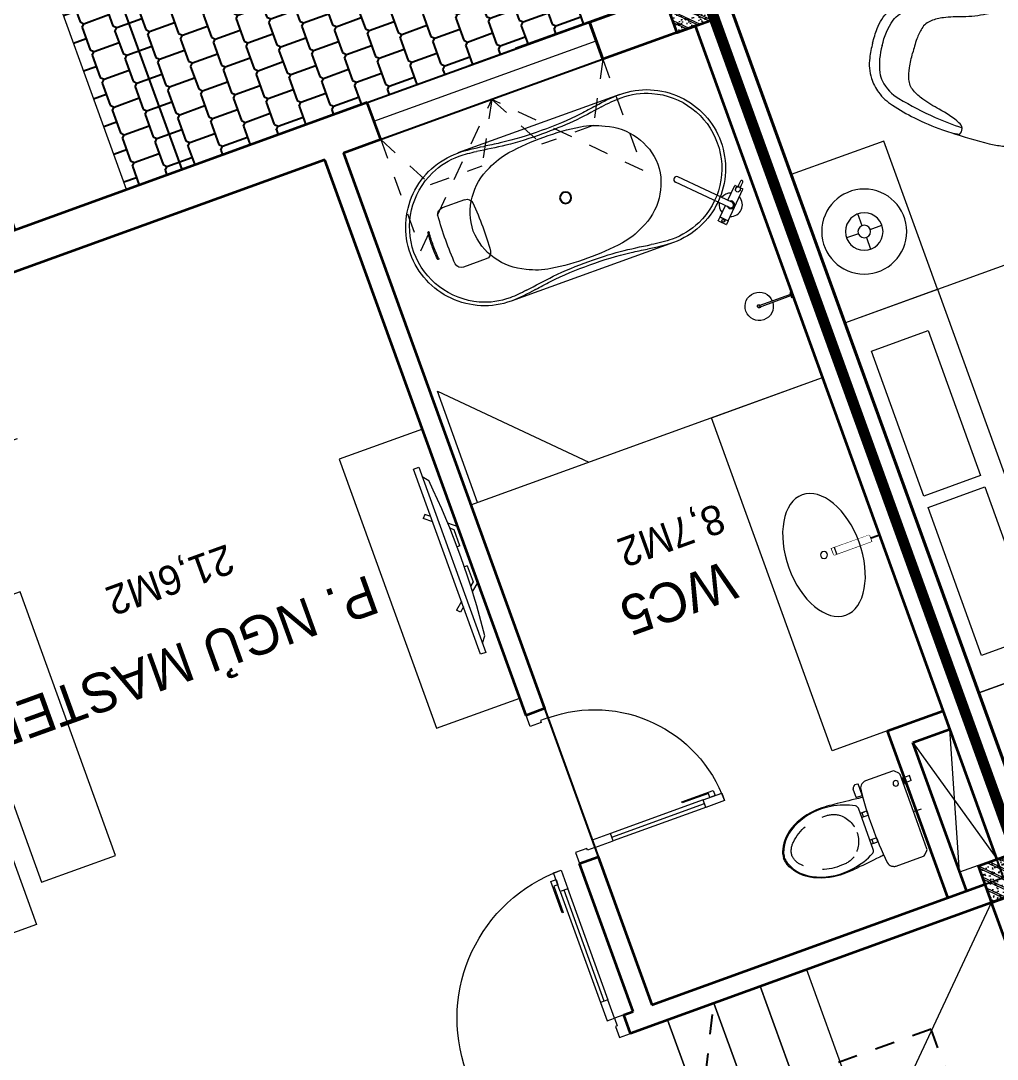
# Model space of a CAD drawing. Header units: metres. Extents: x 568332 to 569219, y 2065964 to 2066430.
# Drawn here: x 568610.81 to 568615.77, y 2066322.87 to 2066328.14 of the extents above; entities that cross this region are included whole.
import ezdxf

# ---------------------------------------------------------------- set-up
doc = ezdxf.new("R2010")
doc.units = ezdxf.units.M
for name, pattern in [('$AUDIT_BAD_LTYPE2', [0]), ('DASHDOT2', [0.5, 0.25, -0.125, 0, -0.125]), ('HIDDEN', [0.375, 0.25, -0.125]), ('HIDDEN2', [0.1875, 0.125, -0.0625]), ('xref-thap C (mb tang 32-2)$0$HIDDEN', [0.375, 0.25, -0.125])]:
    doc.linetypes.add(name, pattern=pattern)
doc.layers.get('0').update_dxf_attribs({"linetype": 'CONTINUOUS'})
doc.layers.get('DEFPOINTS').update_dxf_attribs({"linetype": 'CONTINUOUS'})
for name, color, linetype, lineweight in [('-DIM', 9, 'CONTINUOUS', 13), ('-DOOR', 137, 'CONTINUOUS', 9), ('-FURNITURE', 46, 'CONTINUOUS', 9), ('-HATCH', 8, 'CONTINUOUS', 5), ('-HIDE', 3, 'HIDDEN', 13), ('-LINE1', 7, 'CONTINUOUS', 18), ('-LINE2', 252, 'CONTINUOUS', 9), ('-STEEL1', 1, 'CONTINUOUS', 35), ('-TEXT', 7, 'CONTINUOUS', 15), ('-WALL', 4, 'CONTINUOUS', 35), ('TEXT25', 2, 'CONTINUOUS', 13)]:
    doc.layers.add(name, color=color, linetype=linetype, lineweight=lineweight)
for name, color, linetype in [('1-NETMANH', 8, 'CONTINUOUS'), ('13. NET HATCH', 252, 'CONTINUOUS'), ('LoLK', 6, 'CONTINUOUS'), ('TIMDUONG', 1, 'CONTINUOUS')]:
    doc.layers.add(name, color=color, linetype=linetype)
doc.styles.add('SVN_AVO_thuong', font='')
doc.styles.add('T1', font='', dxfattribs={"height": 200})
doc.styles.add('vnavanth', font='', dxfattribs={"width": 0.8})
doc.styles.get('SVN_AVO_thuong').set_extended_font_data('SVN-Avo')
doc.styles.get('T1').set_extended_font_data('VNgeometric Light')
doc.styles.get('vnavanth').set_extended_font_data('.VnAvantH')

# ---------------------------------------------------------------- blocks, each defined once
blk = doc.blocks.new('A$Ca4813e04')
at = {"layer": '-FURNITURE'}
blk.add_line((499.9998380669276, 800.000044790082), (499.99983775086, 2800.000045057328), dxfattribs=at)
for points in [[(-0.0001582506229169667, 3600.000101939047), (-0.0001585004501976073, 2800.000102246064), (499.9998414995498, 2800.000102158345), (499.9998417493771, 3600.000101851329)], [(2000.000557642023, 2800.000045057328), (-0.0001620418042875826, 2800.000045057328), (-0.0001620418042875826, 800.0000447058119), (2000.000557642023, 800.0000447058119)], [(384.3573303839075, 2625.499924773248), (78.29983779555187, 2625.499924773248), (78.29983779555187, 1825.999924719566), (384.3573303839075, 1825.999924719566)], [(384.3573305174359, 1764.49992477319), (78.29983792616986, 1764.49992477319), (78.29983792616986, 981.4999247195665), (384.3573305174359, 981.4999247195665)], [(-0.0001582506229169667, 0.0001014998415485024), (-0.0001585004501976073, 800.0001011928543), (499.9998414995498, 800.0001012805733), (499.9998417493771, 0.000101587560493499)]]:
    blk.add_lwpolyline(points, close=True, dxfattribs=at)
blk = doc.blocks.new('12PLMP12')
at = {"color": 0, "linetype": 'ByBlock'}
for p, q in [((0, 1.25), (0, 3.75)), ((-1.25, 0), (-3.75, 0)), ((1.25, 0), (3.75, 0)), ((0, -1.25), (0, -3.75))]:
    blk.add_line(p, q, dxfattribs=at)
for radius in [8.5, 3.75, 1.25]:
    blk.add_circle((0, 0), radius, dxfattribs=at)
blk = doc.blocks.new('A$C7D524948')
at = {"layer": '-FURNITURE'}
for points in [[(-1.862645149230957e-09, 824.9500000011176, 0.02374928999430728), (-77.15000000130385, 820, 0.1110396266945436), (-175.0999999996275, 786.1500000022352, 0.08516816991690027), (-234.9500000011176, 733.25, 0.08855014736123698), (-281.5499999988824, 649.3499999996275, 0.02790636319614463), (-315.9500000011176, 525.5999999996275, 0.02834164487538841), (-340.4000000022352, 372.8000000007451, 0.04711987010175965), (-341.0999999996275, 283.4000000003725, 0.5135274654112972), (-284.5500000007451, 299.9500000011176, 0.05957759956988055), (-242.5500000026077, 413.6500000003725, -0.03446512451505389), (-213.1500000003725, 507.4499999992549, -0.05927668371543007), (-182.7500000009313, 564.2999999988824, -0.1661460996977688), (-133.4500000011176, 600.4000000003725, -0.0525641271264061), (-75.80000000074506, 611.9500000011176, -0.02855401869774651), (-1.862645149230957e-09, 614.6500000003725, -3.543335205159532)], [(-1.862645149230957e-09, 824.9500000011176, -0.02374928999430728), (77.14999999850988, 820.0000000018626, -0.1110396266945436), (175.0999999986961, 786.1500000003725, -0.08516816991690027), (234.9499999992549, 733.25, -0.08855014736123698), (281.5499999988824, 649.3499999996275, -0.02790636319614463), (315.9500000011176, 525.5999999996275, -0.02834164487538841), (340.3999999985099, 372.8000000007451, -0.04711987010175965), (341.0999999996275, 283.4000000022352, -0.5135274654112972), (284.5500000007451, 299.9499999992549, -0.05957759956988055), (242.5499999988824, 413.6499999985099, 0.03446512451505389), (213.1499999994412, 507.4500000011176, 0.05927668371543007), (182.75, 564.3000000007451, 0.1661460996977688), (133.4499999983236, 600.4000000003725, 0.0525641271264061), (75.79999999888241, 611.9499999992549, 0.02855401869774651), (-1.862645149230957e-09, 614.6500000003725, 3.543335205159532)], [(-0.5500000007450581, 774.1500000003725, 0.1055837687742558), (-137.8000000007451, 751.3000000007451, 0.08397584501256396), (-176, 728.25, 0.1493020227225411), (-241.2000000011176, 626.1999999992549, 0.02490854660583826), (-289.25, 424.1500000003725, 0.02643887537121914), (-306.5679914960638, 278.4068524483591, -0.8863330528017872)], [(-0.5500000007450581, 774.1500000003725, -0.1055837687742558), (136.6999999992549, 751.3000000007451, -0.08397584501256396), (174.8999999985099, 728.2500000018626, -0.1493020227225411), (240.0999999986961, 626.1999999992549, -0.02490854660583826), (288.1499999975786, 424.1500000003725, -0.02643887537121914), (305.467991495505, 278.4068524483591, 0.8863330528017872)], [(-342.8562581948936, 328.1164919566363, 0.02267140514630937), (-350.039135296829, 124.5, 0.01212164544072816), (-345.6391352973878, 57.0500000026077, 0.4055082152921144), (-279.3891352973878, 0), (0, 0)], [(342.8562581939623, 328.1164919547737, -0.02267140514630937), (350.0391352958977, 124.5, -0.01212164544072816), (345.6391352955252, 57.05000000074506, -0.4055082152921144), (279.3891352964565, 0), (0, 0)]]:
    blk.add_lwpolyline(points, format="xyb", dxfattribs=at)
blk = doc.blocks.new('M2-T3.3')
at = {"layer": '-WALL'}
blk.add_line((568614.4297513437, 2066328.183854615), (568615.9989331315, 2066323.845290786), dxfattribs=at)
blk.add_lwpolyline([(568616.3418893666, 2066322.897375631), (568614.4297513437, 2066328.183854615), (568615.1816873318, 2066328.45581656), (568615.1136634115, 2066328.643892997), (568614.2673102508, 2066328.337782031), (568616.7041554055, 2066321.600005962), (568616.7986448773, 2066321.634181133), (568616.3418893666, 2066322.897375631)], dxfattribs=at)
at = {"layer": 'TIMDUONG', "color": 1, "linetype": 'HIDDEN', "ltscale": 10, "const_width": 0.05}
blk.add_lwpolyline([(568620.0488922388, 2066312.352253265), (568630.3931415004, 2066316.093443879), (568625.5060207883, 2066329.605548699), (568619.103505675, 2066332.606848455), (568613.4612190011, 2066330.566113026)], close=True, dxfattribs=at)
at = {"layer": '-FURNITURE'}
for name, p, xscale, yscale, zscale, rotation in [('A$C7D524948', (568615.9398484078, 2066327.826212612), -0.001, 0.001, 0.001, 75.7622412542932), ('12PLMP12', (568615.098257243, 2066327.071410449), -0.02540000000083849, 0.02540000000083849, 0.02540000000083849, 109.8841609754439)]:
    blk.add_blockref(name, p, dxfattribs=dict(at, xscale=xscale, yscale=yscale, zscale=zscale, rotation=rotation))
at = {"layer": '-WALL', "xscale": -0.001, "yscale": 0.001, "zscale": 0.001, "rotation": 199.8841610027545}
blk.add_blockref('A$Ca4813e04', (568614.7277810333, 2066327.360689236), dxfattribs=at)
blk = doc.blocks.new('A$C38b1dc06')
at = {"layer": '-LINE1'}
for p, q in [((1749.854677429888, 4156.179725173817), (0.3015751927741803, 4156.179725173817)), ((1000.281453303236, 3156.179725173817), (0.3015751927741803, 4156.179725173817)), ((0.3015751927741803, 4156.179725173817), (0.3015751919010654, -343.8202748260228)), ((1000.281453303236, 4156.179725173824), (1000.281453303236, 3156.179725173824)), ((1250.139194678806, 3156.179725173824), (1250.139194678806, 4156.179725173824)), ((1250.139194678806, 4156.179725173824), (1250.139194678806, 3156.179725173824)), ((1499.996936054376, 3156.179725173824), (1499.996936054376, 4156.179725173824)), ((1499.996936054376, 4156.179725173824), (1499.996936054318, 3156.179725173832)), ((1749.854677429888, 3156.179725173824), (1749.854677429888, 4156.179725173824)), ((1749.854677429888, 4156.179725173817), (1749.85467742983, 3106.179725173817)), ((1000.281453302305, 656.1797251739335), (1000.281453303236, 3156.179725173817)), ((1000.281453303236, 3156.179725173817), (1749.85467742983, 3156.179725173817)), ((1050.281453303003, 706.1797251739772), (1050.281453303236, 3106.179725173817)), ((1050.281453303236, 3106.179725173817), (1699.854677429801, 3106.179725173817)), ((1233.300401159795, 2905.148311595723), (1699.854677429801, 3106.179725173817)), ((1699.854677428928, 706.1797251739772), (1699.854677429801, 3106.179725173817)), ((1749.854677429597, 706.179725173999), (1749.85467742983, 3106.179725173839)), ((1050.281453303003, 706.1797251739772), (1233.300401159795, 2905.148311595723)), ((1050.281453303003, 706.1797251739772), (1699.854677428928, 706.1797251739772)), ((1749.854677429888, -343.8202748260228), (1749.85467742983, 706.1797251739772)), ((1000.281453303236, 656.1797251739772), (1749.85467742983, 656.1797251739772)), ((1000.281453303236, -343.8202748260228), (1000.281453303236, 656.1797251739772)), ((1250.139194678806, 656.1797251739772), (1250.139194678806, -343.8202748260228)), ((1250.139194678806, -343.8202748260228), (1250.139194678806, 656.1797251739772)), ((1499.996936054376, 656.1797251739772), (1499.996936054376, -343.8202748260228)), ((1499.996936054376, -343.8202748260228), (1499.996936054318, 656.1797251739699)), ((1749.854677429888, 656.1797251739772), (1749.854677429888, -343.8202748260228)), ((1749.854677429888, -343.8202748260228), (0.3015751919010654, -343.8202748260228))]:
    blk.add_line(p, q, dxfattribs=at)
at = {"layer": '-LINE1', "lineweight": 18}
for p, q in [((1000.281453303236, 3156.179725173817), (0.2521035463432781, 3156.179725173817)), ((1000.281453303003, 2906.17972517389), (0.2521035461104475, 2906.17972517389)), ((1000.281453303469, 2656.17972517389), (0.2521035465761088, 2656.17972517389)), ((1000.281453303469, 2406.17972517389), (0.2521035465761088, 2406.17972517389)), ((1000.281453303469, 2156.179725173904), (0.2521035465761088, 2156.179725173904)), ((1000.281453303469, 1906.179725173904), (0.2521035465761088, 1906.179725173904)), ((1000.281453303469, 1656.179725173904), (0.2521035465761088, 1656.179725173904)), ((1000.28145330277, 1406.179725173904), (0.2521035458776169, 1406.179725173904)), ((1000.281453303236, 1156.179725173904), (0.2521035463432781, 1156.179725173904)), ((1000.28145330277, 906.1797251739044), (0.2521035458776169, 906.1797251739044)), ((1000.281453303236, 656.1797251739772), (0.2521035463432781, 656.1797251739772)), ((1000.281453303236, 656.1797251739772), (0.3015751859056763, -343.82027482595))]:
    blk.add_line(p, q, dxfattribs=at)
at = {"layer": '1-NETMANH', "linetype": 'DASHDOT2'}
blk.add_lwpolyline([(1327.325072003063, 3656.419923450812), (492.458725621982, 3656.419923450812), (508.0748312271317, 155.2632639587246), (508.0748312271317, 155.2632639587246), (1749.854677429888, 156.1797251739772), (1499.996936054376, -343.8202748260228)], dxfattribs=at)
at = {"layer": '-TEXT', "color": 2, "style": 'vnavanth'}
for s, p in [('2', (1346.818775833643, 3603.914582017329)), ('1', (1596.676517209155, 3603.914582017329)), ('20', (1562.294563305157, 183.5576658285718)), ('21', (1783.476825895079, 183.5576658285718))]:
    blk.add_text(s, height=99.97959496000885, dxfattribs=at).set_placement(p)
blk = doc.blocks.new('1800X2000')
at = {"layer": '-FURNITURE'}
blk.add_line((325497.3064970744, 17765.29446492715), (325497.3064973904, 19565.2944651944), dxfattribs=at)
for points in [[(323997.3057774993, 19565.2944651944), (325997.3064971831, 19565.2944651944), (325997.3064971831, 17765.29446484288), (323997.3057774993, 17765.29446484288)], [(325612.9490047574, 19390.79434491032), (325919.0064973457, 19390.79434491032), (325919.0064973457, 18691.29434485664), (325612.9490047574, 18691.29434485664)], [(325612.9490046239, 18629.79434491026), (325919.0064972151, 18629.79434491026), (325919.0064972151, 17946.79434485664), (325612.9490046239, 17946.79434485664)]]:
    blk.add_lwpolyline(points, close=True, dxfattribs=at)
blk = doc.blocks.new('XR.MB.LM123$0$tvi 1')
blk.add_lwpolyline([(28.54445810673496, -2.291926648467779e-10), (28.54445810673496, -999.9999999999964), (-7.275957614183426e-12, -1000), (0, 0)], close=True)
for points in [[(28.54445810680045, -50.31958968611434), (52.37372755713295, -80.86315460130209)], [(-24.09820395050338, -235.5599978379832), (-39.09879504836863, -251.7939635238108)], [(0, -284.7849796677438), (-39.09879504836863, -251.7939635238108)], [(0, -255.9952397129928), (-24.09820395050338, -235.5599978379832)], [(69.66229681991535, -315.0836646851385), (111.1934016081432, -350.2927865858655), (111.193401608034, -649.712917566063), (69.68611289083492, -684.9110379843005)], [(89.09002233762294, -445.7449799550195), (89.09002233762294, -359.9578938602899), (70.91298945683957, -344.6203678706661)], [(89.09002233762294, -445.7449799550195), (73.49991829216015, -445.7449799550232)], [(89.09002233768115, -554.2550200447404), (89.09002233773936, -640.0421061392371), (70.91298945678864, -655.3796321293303)], [(89.09002233768115, -554.2550200447404), (73.49991829216015, -554.2550200447404)], [(0, -715.2150203320198), (-39.09879504836863, -748.2060364759491)], [(-24.09820395050338, -764.4400021620095), (-39.09879504836863, -748.2060364759491)], [(0, -744.004760287), (-24.09820395050338, -764.4400021620095)], [(28.54445810674224, -949.680410313882), (52.37372755713295, -919.1368453984578)]]:
    blk.add_lwpolyline(points)
blk.add_arc((-4025.16618952866, -499.9999999999964), 4099.025185406737, 354.1310878512652, 5.868912148527433)
blk = doc.blocks.new('*U18')
at = {"linetype": '$AUDIT_BAD_LTYPE2'}
for p, q in [((70, 100), (69.99999999999999, 599.9999999999982)), ((89.99999999999999, 599.9999999999982), (90, 100))]:
    blk.add_line(p, q, dxfattribs=at)
for points in [[(49.99999999999999, 599.9999999999982), (89.99999999999999, 599.9999999999982), (89.99999999999999, 699.9999999999982), (49.99999999999999, 699.9999999999982), (49.99999999999999, 599.9999999999982)], [(49.99999999999999, 602.9059272893337), (50, 100)], [(50, 100), (90, 100), (90, 0), (50, 0), (50, 100)]]:
    blk.add_lwpolyline(points)
for points in [[(118.2698876160139, 494.5156181119073), (118.2698876160139, 664.1349438079906), (89.99999999999999, 664.1349438079906), (89.99999999999999, 635.8650561920058), (112.6159100928053, 635.8650561920058), (112.6159100928053, 494.5156181119073)], [(0, 0), (50, 0), (50, -40), (60, -40), (60, -100.0001724930698), (0, -100.0001724930698)], [(799.9999999999982, 7.105427357601134e-15), (749.9999999999982, 7.105427357601134e-15), (749.9999999999982, -40), (739.9999999999982, -40), (739.9999999999982, -100.0001724930698), (799.9999999999982, -100.0001724930698)]]:
    blk.add_lwpolyline(points, close=True)
at = {"linetype": '$AUDIT_BAD_LTYPE2', "ltscale": 0.3}
blk.add_arc((50, 0), 699.9999999999982, 0, 90, dxfattribs=at)
blk = doc.blocks.new('*U149')
at = {"linetype": '$AUDIT_BAD_LTYPE2'}
for p, q in [((70, 100), (70, 699.9999999999982)), ((90, 699.9999999999982), (90, 100))]:
    blk.add_line(p, q, dxfattribs=at)
for points in [[(50, 699.9999999999982), (90, 699.9999999999982), (90, 799.9999999999982), (50, 799.9999999999982), (50, 699.9999999999982)], [(50, 702.9059272893337), (50, 100)], [(50, 100), (90, 100), (90, 0), (50, 0), (50, 100)]]:
    blk.add_lwpolyline(points)
for points in [[(118.2698876160139, 594.5156181119073), (118.2698876160139, 764.1349438079906), (90, 764.1349438079906), (90, 735.8650561920058), (112.6159100928053, 735.8650561920058), (112.6159100928053, 594.5156181119073)], [(0, 0), (50, 0), (50, -40), (60, -40), (60, -99.99999999999272), (0, -99.99999999999272)], [(899.9999999999982, 1.3252863207713e-28), (849.9999999999982, 1.3252863207713e-28), (849.9999999999982, -40.00000000000001), (839.9999999999982, -40.00000000000001), (839.9999999999982, -99.99999999999272), (899.9999999999982, -99.99999999999272)]]:
    blk.add_lwpolyline(points, close=True)
at = {"linetype": '$AUDIT_BAD_LTYPE2', "ltscale": 0.3}
blk.add_arc((50, 0), 799.9999999999982, 0, 90, dxfattribs=at)
blk = doc.blocks.new('A$C52EE6B0C')
for p, q in [((-17.20769670707523, 15.73427220259327), (17.21740616677562, 15.73427220259327)), ((-17.20769664159161, -15.76179078378482), (17.25286010079435, -15.76177874789573))]:
    blk.add_line(p, q)
for radius in [1.2047244094, 1.0625984252]:
    blk.add_circle((0.004854760598391294, -0.01375929062487558), radius)
for centre, radius, start, end in [((-17.24314525874797, -0.01207868778146803), 15.74633857169191, 90.00004679933201, 180.0060212317107), ((-17.25508472573711, 0.1019342582440004), 14.92367355756088, 89.89259614786677, 114.0143398310184), ((-18.18116453613038, -21.56814891623799), 37.31420158923805, 80.32537186998005, 88.55949406869577), ((-17.85723445771146, -16.41196067107376), 31.44385665188106, 80.95530103647799, 88.85173392611411), ((3.492732717044419, 116.0118507486186), 102.6900642221361, 260.8064278436171, 264.356453546728), ((10.00461303815246, 158.7953360565007), 145.2428134353977, 261.321760178495, 262.6566174950622), ((-0.8758374273893423, 77.0744670072454), 62.80248494290996, 262.9722866301048, 270.8034968767962), ((0.8855469487607479, 77.0744670072454), 62.80248494290996, 269.1965031232039, 277.0277133698951), ((-18.4352474148327, 226.8786012548953), 214.5500408366301, 276.9922117853802, 278.5967700074263), ((-9.994903516751947, 158.7953360565007), 145.2428134353977, 277.3433825049378, 278.678239821505), ((18.19087405753089, -21.56814891623799), 37.31420158923805, 91.44050593130423, 99.67462813001998), ((17.49661970126908, -11.01489087357186), 26.04177352760918, 90.57161639594337, 98.52623542419117), ((17.38028173809289, 0.6458196171442978), 14.38048270410287, 65.5240217261104, 90.57161639594337), ((17.25285478011938, -0.01207868778146803), 15.74633857169191, 359.9939787682893, 89.999953200668), ((-17.21041953764507, 0.001682114729192108), 15.03342542002128, 114.0143397923319, 180.0588324882195), ((-0.2559751088847406, -36.67531980102649), 49.54707038386372, 89.69837733597764, 98.51976196149644), ((-0.4392543211579323, 89.40770245710155), 75.83928513553873, 265.3361413481834, 270.3355216603239), ((0.5786736126174219, 84.46415005414747), 70.89675459107134, 269.5362586194438, 275.7509718273354), ((0.26568463028525, -36.67531980102649), 49.54707038386372, 81.48023803850357, 90.30162266402236), ((17.03142645675689, -0.1205247127218172), 15.22249436628161, 0.4018525137937155, 65.5240217261104), ((-7.450100970658241, -0.4025184732163325), 12.18724008712164, 113.3669392692271, 178.1720206420629), ((-5.419667109847069, -2.205582012422383), 14.69270855791083, 98.51976196149644, 117.8512947361469), ((5.429376631247578, -2.205582012422383), 14.69270855791083, 62.14870526385309, 81.48023803850357), ((7.459810492087854, -0.4025184732163325), 12.18724008712164, 1.827979357937088, 66.63306073077288), ((28.29923964393674, 2.770475775178056), 0.2863587186237817, 160.8078893687392, 185.677575747249), ((1.032724158198107, 0.0596931052277796), 27.11457574387047, 359.8447870516113, 5.677575747249001), ((28.14528837171383, 2.82406351249665), 0.1233475539422422, 123.474108831765, 160.8078893687392), ((28.11764562025201, 2.865868186636362), 0.07323016681635565, 85.79124561711077, 123.474108831765), ((28.11499697584077, 2.829875804425683), 0.1093198730242431, 39.09426345110634, 85.79124561711077), ((27.9923979784362, 2.718469867249951), 0.2748749163090767, 4.941295606222266, 41.00239497281166), ((1.841417531803017, 0.05082119413418695), 26.56153366930607, 359.8606935406443, 5.815426488843808), ((-17.24314525874797, -0.01544044824549928), 15.74633857169191, 179.9939787682893, 269.999953200668), ((-17.21041951692314, -0.02920073014684021), 15.03342545060523, 179.9411309193374, 245.9856601689816), ((-7.450100970658241, 0.3749993371893652), 12.18724008712164, 181.8279793579371, 246.6330607307729), ((7.459810492087854, 0.3749993371893652), 12.18724008712164, 293.3669392692271, 358.1720206420629), ((17.25285478011938, -0.01544044824549928), 15.74633857169191, 270.000046799332, 0.006021231710728335), ((17.0314264257031, 0.09300610912032425), 15.22249441194929, 294.4759783475301, 359.5981396082714), ((1.032724158198107, -0.08721224125474691), 27.11457574387047, 354.322424252751, 0.1552129483886985), ((1.841417531803017, -0.07834033016115427), 26.56153366930607, 354.1845735111562, 0.1393064593556944), ((28.29923964393674, -2.797994911205024), 0.2863587186237817, 174.322424252751, 199.1921106312608), ((28.14528837171383, -2.851582648523618), 0.1233475539422422, 199.1921106312608, 236.525891168235), ((28.11764562025201, -2.89338732266333), 0.07323016681635565, 236.525891168235, 274.2087543828892), ((28.11499697584077, -2.85739494045265), 0.1093198730242431, 274.2087543828892, 320.9057365488936), ((27.9923979784362, -2.745989003276918), 0.2748749163090767, 318.9976050271883, 355.0587043937777), ((-5.419667109847069, 2.178062876395416), 14.69270855791083, 242.1487052638531, 261.4802380385036), ((-0.2559751088847406, 36.64780066499952), 49.54707038386372, 261.4802380385036, 270.3016226640223), ((0.26568463028525, 36.64780066499952), 49.54707038386372, 269.6983773359776, 278.5197619614964), ((5.429376631247578, 2.178062876395416), 14.69270855791083, 278.5197619614964, 297.8512947361469), ((-17.25508472573711, -0.1294528978760354), 14.92367355756088, 245.9856601689816, 270.1074038521332), ((3.492732717044419, -116.0393693881924), 102.6900642221361, 95.64354645327202, 99.19357215638293), ((-0.8758374273893423, -77.10198614327237), 62.80248494290996, 89.19650312320385, 97.02771336989514), ((-0.4392543211579323, -89.43522109673359), 75.83928513553873, 89.66447833967614, 94.66385865181664), ((0.5786736126174219, -84.4916686937795), 70.89675459107134, 84.24902817266455, 90.4637413805562), ((0.8855469487607479, -77.10198614327237), 62.80248494290996, 82.97228663010486, 90.80349687679617), ((-18.4352474148327, -226.9061198945274), 214.5500408366301, 81.40322999257371, 83.00778821461982), ((17.38028173809289, -0.6733382567763329), 14.38048270410287, 269.4283836040566, 294.4759782738896), ((-18.18116453613038, 21.54062978021102), 37.31420158923805, 271.4405059313042, 279.6746281300199), ((-17.85723445771146, 16.38444203144172), 31.44385665188106, 271.1482660738859, 279.044698963522), ((10.00461303815246, -158.8228551925276), 145.2428134353977, 97.3433825049378, 98.67823982150497), ((-9.994903516751947, -158.8228551925276), 145.2428134353977, 81.32176017849503, 82.65661749506219), ((18.19087405753089, 21.54062978021102), 37.31420158923805, 260.32537186998, 268.5594940686958), ((17.49661970126908, 10.98737223393982), 26.04177352760918, 261.4737645758088, 269.4283836040566)]:
    blk.add_arc(centre, radius, start, end)
at = {"layer": 'DEFPOINTS'}
for tag, p in [('MODELNUMBER', (0, 0)), ('TRADENAME', (0, -0.001666666648816317)), ('PRODUCT', (0, -0.003333333355840296)), ('MATERIAL', (0, -0.005000000004656613))]:
    blk.add_attdef(tag, p, '', height=0.001, dxfattribs=at)
blk = doc.blocks.new('A$C4D835AF5')
at = {"layer": '-FURNITURE', "ltscale": 8}
for p, q in [((-3.937007874133997, 0.3346456687140744), (-3.937007874133997, 0.8661417323164642)), ((-3.856363968050573, 0.3149606298829895), (-3.917322834720835, 0.3149606298829895)), ((3.14960629917914, 0.905511811026372), (-3.897637795307674, 0.905511811026372)), ((-3.549881889834069, 0.4615121080132667), (-3.549881889834069, 0.4918150943994988)), ((-3.339881889871322, 0.4918150943994988), (-3.339881889871322, 0.4615121080132667)), ((-0.5905511811724864, 0), (-0.5905511811724864, -12.08661417319672)), ((0.5905511810560711, 0), (0.5905511810560711, -12.08661417319672)), ((3.14960629917914, -0.9055118109972682), (3.14960629917914, 0.905511811026372)), ((3.169291338417679, 0.8956692913197912), (3.14960629917914, 0.8956692913197912)), ((3.169291338417679, -0.8956692912906874), (3.169291338417679, 0.8956692913197912)), ((3.188976377830841, 0.905511811026372), (3.976377952611074, 0.905511811026372)), ((3.996062992024235, -0.8858222072885837), (3.996062992024235, 0.8858183881966397)), ((-3.937007874133997, -0.8661417323164642), (-3.937007874133997, -0.3346456698782276)), ((-3.859123134170659, -0.3149606298829895), (-3.917322834720835, -0.3149606298829895)), ((-0.5905511811724864, -0.9055118109972682), (-3.897637795307674, -0.9055118109972682)), ((-3.702086295757908, -0.4482994973659515), (-3.703305563307367, -0.4183928251150064)), ((-3.626116961007938, -0.4552132484968752), (-3.624325704469811, -0.4472871391335502)), ((-3.592593900160864, -0.4693618138844613), (-3.593808271281887, -0.4553162374941166)), ((-3.516390349017456, -0.4728221969853621), (-3.515662283170968, -0.4687519224826247)), ((-3.483023508393671, -0.4913916403020266), (-3.485677747870795, -0.4713251190551091)), ((-3.406740271369927, -0.4913916403020266), (-3.404085924616084, -0.4713243082514964)), ((-3.373373430629726, -0.4728221969853621), (-3.374101741297636, -0.4687505542242434)), ((-3.297169879544526, -0.4693618138844613), (-3.295955249399412, -0.4553132418950554)), ((-3.263646818697453, -0.4552132484968752), (-3.265438825008459, -0.4472838216461241)), ((-3.187677483947482, -0.4482994973659515), (-3.186458005278837, -0.4183876432944089)), ((3.14960629917914, -0.9055118109972682), (0.5905511810560711, -0.9055118109972682)), ((3.169291338417679, -0.8956692912906874), (3.14960629917914, -0.8956692912906874)), ((3.188976377830841, -0.9055118109972682), (3.976377952611074, -0.9055118109972682))]:
    blk.add_line(p, q, dxfattribs=at)
for radius in [0.3110236219999999, 0.264425112]:
    blk.add_circle((3.582677165279165, 0), radius, dxfattribs=at)
for centre, radius, start, end in [((-5.820766091346741e-11, 0), 2.3622047244, 22.54031043733562, 157.4596895626644), ((-5.172746209602337, -0.009833991935011), 0.2398274364867001, 175.3988683949836, 267.683684738816), ((-5.162281866127159, 0.001097322150599211), 0.2496571373087167, 92.26055198415715, 178.0931381794738), ((-5.411562051915098, -2528.914153773454), 2529.164725280366, 89.9660810117202, 89.99457585702427), ((-3.897637795307674, 0.8661417323164642), 0.03937007869999999, 90, 180), ((-3.917322834720835, 0.334645669296151), 0.0196850394, 180, 270), ((-3.444696608930826, -0.1800324727082625), 0.6800319107999998, 90.0155575041171, 98.89806549202986), ((-3.445067178807221, -0.1800325420044828), 0.6800319804999999, 81.10193476241767, 89.98433540355451), ((-5.820766091346741e-11, 0), 0.7874015747999998, 318.5903779145428, 221.4096220854572), ((-5.820766091346741e-11, 0), 0.5905511810999999, 0, 180), ((3.188976377830841, 0.8858267717296258), 0.0196850394, 90, 180), ((3.976377952611074, 0.8858267717296258), 0.0196850394, 0, 90), ((-4.563514047302306, 275.4393603570643), 275.6895205756396, 269.8713704548476, 270.134413801293), ((-3.917322834720835, -0.334645669296151), 0.0196850394, 90, 180), ((-3.897637795307674, -0.8661417323164642), 0.03937007869999999, 180, 270), ((-3.69050836347742, -0.4472920451080427), 0.01162168131717254, 184.9730588167124, 258.0340652050838), ((-3.646140178490896, -0.2514027326542418), 0.2124717066311285, 257.2815863172942, 272.5837431166033), ((-3.637047897733282, -0.4523756541602779), 0.01129324217511807, 272.4656825237923, 345.4476281752974), ((-3.581550852512009, -0.4681202150823083), 0.01111262650185997, 186.4149760746678, 247.4426638316044), ((-3.544597993255593, -0.2922010583861265), 0.190689105969796, 257.5175194414243, 274.7853332085882), ((-3.528885980602354, -0.4692233995883726), 0.01300354377461912, 270.8627506118385, 343.9333648868276), ((-3.471052158158273, -0.4887641616223846), 0.01225629918881619, 192.3790292665462, 260.142289403178), ((-3.445049900154117, -0.295684714539675), 0.2070703525339242, 262.2005895473907, 277.9341143868692), ((-3.417906698421575, -0.4895470514893532), 0.01131775609399448, 277.3077516790804, 350.6199838641652), ((-3.361692738719285, -0.4698820120247547), 0.01204505090893129, 194.128595859641, 259.0416995531207), ((-3.342932183295488, -0.2742454641556833), 0.2085271705549764, 264.2062775251951, 279.0284077801071), ((-3.310024282021914, -0.4671465401770547), 0.01304389132053663, 269.1875638990808, 350.2219325995679), ((-3.252893783501349, -0.4524938771792222), 0.01109156189044463, 194.1921654394817, 261.8514003855582), ((-3.243402015476022, -0.2392133744724561), 0.2245328352159587, 267.1755962354845, 281.6727780298017), ((-3.20032295252895, -0.4465554517519195), 0.01276517026006314, 280.6032237323427, 352.1473828500294), ((-5.820766091346741e-11, 0), 2.3622047244, 202.5403104373356, 255.4906014981622), ((-5.820766091346741e-11, 0), 2.3622047244, 284.5092583305358, 337.4596895626644), ((3.188976377830841, -0.8858267716132104), 0.0196850394, 180, 270), ((3.976377952611074, -0.8858267716132104), 0.0196850394, 270, 0), ((-5.820766091346741e-11, -12.08661417319672), 0.5905511810999999, 180, 0)]:
    blk.add_arc(centre, radius, start, end, dxfattribs=at)
blk.add_ellipse((-3.444881830888335, -0.001299991592532024), major_axis=(0.5549964930499999, 1.979270000163069e-05), ratio=0.8491940411667758, dxfattribs=at)
for tag, p in [('TRADENAME', (-0.004336408572271466, 0.006709126027999446)), ('MODELNUMBER', (-0.004336408572271466, 0.008375792705919594)), ('PRODUCT', (-0.004336408572271466, 0.005042459379183128)), ('MATERIAL', (-0.004336408572271466, 0.003375792701262981))]:
    blk.add_attdef(tag, p, '', height=0.0009999999999999998, dxfattribs=at)
blk = doc.blocks.new('A$C06914B9D')
at = {"layer": '-FURNITURE', "ltscale": 5}
for p, q in [((294.6599550954998, -1372.946706551127), (294.593063864857, -1495.269907747395)), ((614.665790906176, -1373.70155921299), (614.5996415428817, -1494.51505508367))]:
    blk.add_line(p, q, dxfattribs=at)
for centre, radius, start, end in [((328.8346441350877, -1372.66104604397), 34.19417278572232, 97.79750243114067, 180.4786434526077), ((449.6535268053412, -3017.262859358452), 1683.161974464355, 85.38531070553488, 94.27462811831235), ((580.4543413612992, -1373.438239138573), 34.19417278572232, 359.5587913520952, 82.23993242046836), ((328.802044255659, -1495.589171717875), 34.19417278572232, 179.4650466896836, 262.14618768116), ((449.2141993120313, 149.0575992399827), 1683.174451148718, 265.7381508570538, 274.6274353096679), ((580.4225383251905, -1494.74476924073), 34.19417278572232, 277.7037576780962, 0.384898782282091)]:
    blk.add_arc(centre, radius, start, end, dxfattribs=at)
at = {"layer": '-FURNITURE', "ltscale": 8}
ref = blk.add_blockref('A$C4D835AF5', (131.1496618650854, -111.8140449207276), dxfattribs=dict(at, xscale=-25.08682081009749, yscale=25.08682081009749, zscale=25.08682081009749, rotation=45.00000000000001))
ref.add_attrib('MODELNUMBER', 'K-T97328-4', (131.0602679159492, -111.5708033395931), dxfattribs={"layer": 'DEFPOINTS', "height": 0.02508682081009749, "rotation": 224.9999999245364})
ref.add_attrib('TRADENAME', 'PURIST', (131.0898330230266, -111.6003684485331), dxfattribs={"layer": 'DEFPOINTS', "height": 0.02508682081009749, "rotation": 224.9999999245364})
ref.add_attrib('PRODUCT', 'BATH FILLER', (131.1193981114775, -111.6299335351214), dxfattribs={"layer": 'DEFPOINTS', "height": 0.02508682081009749, "rotation": 224.9999999245364})
ref.add_attrib('MATERIAL', 'PREMIUM MATERIALS', (131.1489632185549, -111.6594986421987), dxfattribs={"layer": 'DEFPOINTS', "height": 0.02508682081009749, "rotation": 224.9999999245364})
at = {"layer": '-FURNITURE'}
ref = blk.add_blockref('A$C52EE6B0C', (450.3224925715476, -887.8775309827179), dxfattribs=dict(at, xscale=25.39829667096628, yscale=25.39829667096628, zscale=25.39829667096628, rotation=270))
ref.add_attrib('MODELNUMBER', 'K-1800', (450.3224925715476, -887.8775309827179), dxfattribs={"layer": 'DEFPOINTS', "height": 0.02539829667096628, "rotation": 270})
ref.add_attrib('TRADENAME', 'ABRAZO', (450.2801620643586, -897.8758592382073), dxfattribs={"layer": 'DEFPOINTS', "height": 0.02539829667096628, "rotation": 270})
ref.add_attrib('PRODUCT', 'BATH', (450.2378315906972, -897.8758592456579), dxfattribs={"layer": 'DEFPOINTS', "height": 0.02539829667096628, "rotation": 270})
ref.add_attrib('MATERIAL', 'LITHOCAST', (450.1955010872334, -897.8758592493832), dxfattribs={"layer": 'DEFPOINTS', "height": 0.02539829667096628, "rotation": 270})
blk = doc.blocks.new('Sink_Cicle')
blk.add_lwpolyline([(17.49999987077899, -50.00226151314564), (-17.49999987077899, -49.99773848685436), (-17.51615354442038, -252.2967581441626), (17.48384613892995, -252.3012811850058)], close=True)
blk.add_circle((0, -300), 17.5)
at = {"layer": 'DEFPOINTS'}
blk.add_line((0, -100), (0, 0), dxfattribs=at)
blk.add_wipeout([(17.499999870775355, -50.00226151314928), (-17.49999987078263, -49.99773848685436), (-17.516153544427652, -252.29675814416623), (17.48384613892631, -252.3012811850058)])
at = {"layer": '-FURNITURE', "linetype": 'Continuous'}
blk.add_ellipse((0, -300), major_axis=(-325, 0), ratio=0.5846153846153846, dxfattribs=at)
blk.add_line((-17.51421511289664, -237.2967582757119), (17.48578462866135, -237.3012813020032))
blk = doc.blocks.new('A$C18091ED7')
for p, q in [((9.957147995010018e-09, -42.13376978135784), (0, -3.786117304116488e-07)), ((146.1412317672475, -26.59467297248193), (179.181621938591, -26.59467296488583)), ((146.1412317672475, -26.59467297248193), (146.1412317680188, -30.17859706786112)), ((146.1412317680188, -30.17859706786112), (165.7503655985456, -30.17859706340823)), ((153.0594147269658, -36.79204952501459), (146.1412317680188, -30.17859706786112)), ((152.3191092506386, -2.717133611440659e-07), (152.3191092568413, -26.59467297093943)), ((152.3191092506386, -2.717133611440659e-07), (179.1816219322718, -2.654269337654114e-07)), ((153.0594147269658, -36.79204952501459), (165.7503656001572, -36.79204952192958)), ((153.0594147275151, -39.73033438943094), (153.0594147269658, -36.79204952501459)), ((153.0594147275151, -39.73033438943094), (178.4413164740145, -39.73033438349376)), ((153.0594147275151, -39.73033438943094), (178.4413164740145, -39.73033438349376)), ((153.0594147275151, -39.73033438943094), (153.0594147281554, -42.13376974494895)), ((185.3594994290725, -30.17859705851879), (165.7503655985456, -30.17859706340823)), ((178.4413164733487, -36.79204951884458), (165.7503656001572, -36.79204952192958)), ((185.3594994290725, -30.17859705851879), (178.4413164733487, -36.79204951884458)), ((178.4413164733487, -36.79204951884458), (178.4413164740145, -39.73033438349376)), ((178.4413164740145, -39.73033438349376), (178.4413164746547, -42.1337697392446)), ((179.1816219322718, -2.654269337654114e-07), (179.181621938591, -26.59467296488583)), ((179.181621938591, -26.59467296488583), (185.3594994283012, -26.59467296337243)), ((185.3594994283012, -26.59467296337243), (185.3594994290725, -30.17859705851879)), ((165.3959958605519, -261.9873972070927), (165.3959958671003, -289.7349902229907)), ((167.8691141396885, -259.5142789271486), (228.0810223811895, -259.5142789128586)), ((230.5541406641933, -274.3229751045001), (230.5541406613593, -261.9873971916386)), ((-83.25994817525861, -267.3592828898691), (-83.259948167517, -299.9634285944048)), ((-83.25994817257379, -278.4883151478134), (-83.25994817046012, -287.6388527823146)), ((-60.91100930959874, -290.0299398849311), (-83.25994816994717, -290.0299398901407)), ((-62.88950393904452, -265.3807882612164), (-81.28145355204106, -265.3807882657275)), ((-60.91100931491019, -267.3592828844266), (-60.91100930728498, -299.9634285889624)), ((60.9110093945892, -267.3592828557594), (60.9110094022144, -299.9634285600623)), ((60.91100939990065, -290.029939856031), (83.25994826024908, -290.0299398510542)), ((62.88950401780676, -265.3807882316178), (81.2814536308033, -265.3807882273395)), ((83.25994825493763, -267.3592828505498), (83.25994826256283, -299.9634285550856)), ((83.25994825750604, -278.488315108727), (83.2599482596197, -287.6388527429954)), ((167.8691141472664, -292.2081085020036), (206.7175896017579, -292.2081084926904))]:
    blk.add_line(p, q)
for points in [[(230.0000000517721, -218.5046414944518, -0.1374073801801567), (225.4781190853137, -234.6482587013161), (221.7949787454636, -240.7070387715066, -0.2360805181595358), (198.2560902649639, -255.4947853636986, -0.0519608230665726), (-198.2560901437319, -255.4947854572965, -0.236080518165078), (-221.7949786317113, -240.7070388760185), (-225.4781189743626, -234.6482588077488, -0.1374073801809237), (-229.9999999484608, -218.5046416030382), (-229.9999999831671, -71.98694829508895, -0.1989123673786679), (-226.3782021181105, -63.2431547633314), (-208.8906150607545, -45.75556769772083, -0.1989123673792025), (-200.1468215308087, -42.13376982865157), (9.971699910238385e-09, -42.13376978135784), (200.1468215506357, -42.13376973403501, -0.1989123673792025), (208.8906150822841, -45.75556759897154), (226.3782021480001, -63.24315465634572, -0.1989123673791691), (230.0000000170658, -71.98694818626973)], [(144.14367173758, -618.9627606730501, -0.2124047892419209), (26.30999211127346, -734.491494372196, -0.0276853236339062), (-0.5628229983012716, -738.609219571983, -0.0222792448073508), (-26.30999181118386, -734.4914943844487, -0.2124047892421136), (-144.1436714920528, -618.9627607410075, -0.1427957259999892), (-167.2376623962118, -428.0139674870588, -0.0930051380368448), (-127.9331820271946, -309.1271633332653, -0.2564387014614383), (-111.240849547703, -299.9634286007786), (4.746470949612558e-08, -299.9634285748762), (111.2408496426324, -299.9634285482753, -0.2564387014619951), (127.933182126606, -309.1271632729331, -0.0930051380368741), (167.2376625517572, -428.0139674081001, -0.1427957260000456)]]:
    blk.add_lwpolyline(points, format="xyb", close=True)
at = {"linetype": 'xref-thap C (mb tang 32-2)$0$HIDDEN', "ltscale": 100}
blk.add_lwpolyline([(61.00044987679576, -669.0176259216969, -0.1990312026443698), (1.417429302819073e-07, -698.769823720475, -0.1990312026443799), (-61.00044960746891, -669.0176259504806, -0.2189240232571595), (-131.9321382956405, -478.313622940972, -0.1537914605682739), (-112.4681372026971, -403.989815428853, -0.2367011859554165), (5.876427167095244e-08, -347.5870280214876, -0.2367011859554843), (112.4681373467611, -403.9898153757968, -0.1537914605681893), (131.9321384748619, -478.313622878748, -0.2189240232571754)], format="xyb", close=True, dxfattribs=at)
blk.add_circle((165.7503656100234, -78.39166221523192), 13.90362011701458)
for centre, radius, start, end in [((167.8691141402633, -261.9873972065106), 2.473118279571131, 90.00000001354867, 180.0000000133402), ((-81.28145355158267, -267.3592828894034), 1.978494623656905, 90.00000001354867, 180.0000000133402), ((-62.88950393858613, -267.3592828848923), 1.978494623656905, 1.334021322268115e-08, 90.00000001354867), ((62.88950401826514, -267.3592828552937), 1.978494623656905, 90.00000001354867, 180.0000000133402), ((81.28145363126168, -267.3592828510155), 1.978494623656905, 1.334021322268115e-08, 90.00000001354867), ((167.8691141466952, -289.7349902224087), 2.473118279571131, 180.0000000133402, 270.0000000135486), ((206.717589598069, -276.6690117186226), 15.53909677420133, 270.0000000135486, 306.4658507565522), ((168.3527972659103, -224.7572911087773), 80.08895368617857, 306.4658507565522, 320.3122930343796), ((228.0810223845983, -274.3229751050822), 2.473118279571131, 320.3122930343796, 1.334021322268115e-08)]:
    blk.add_arc(centre, radius, start, end)
for points, knots in [([(-155.6468228230951, -259.4535552573798), (-156.6353001506941, -267.2522313103836), (-164.2940232875517, -328.394745314552), (-169.1545302536251, -385.0939582949213), (-183.68571763406, -527.7705276800843), (-135.602968026873, -679.1126648240606), (-50.29344375100118, -735.2493608418445), (-19.70048385594782, -741.0901266933652), (1.531116140540689e-07, -743.6724421556864)], [130.6139379315478, 130.6139379315478, 130.6139379315478, 130.6139379315478, 152.8521090939923, 311.1293507817257, 417.703951170228, 561.3833927516608, 697.6926317810714, 710.812262267882, 710.812262267882, 710.812262267882, 710.812262267882]), ([(155.6468228994709, -259.4535551877343), (156.6353002305841, -267.2522312389628), (164.2940233960289, -328.3947452375724), (169.1545303888706, -385.0939582149149), (183.6857178367027, -527.7705275934422), (135.6029683008201, -679.1126647599449), (50.29344405157826, -735.2493608178338), (19.70048415924612, -741.0901266841101), (1.530679583083838e-07, -743.6724421554536)], [130.613937934949, 130.613937934949, 130.613937934949, 130.613937934949, 152.8521090939923, 311.1293507817257, 417.703951170228, 561.3833927516608, 697.6926317810714, 710.812262267882, 710.812262267882, 710.812262267882, 710.812262267882])]:
    blk.add_open_spline(points, degree=3, knots=knots)
blk = doc.blocks.new('shower')
for points in [[(180919.3447017173, -32316.45425928477), (180912.3337561736, -32316.45425928477), (180912.3337561736, -32146.62790954509), (180919.3447017173, -32146.62790954509)], [(180929.3839969719, -32326.62790954066), (180902.2944609144, -32326.62790954066), (180902.2944609144, -32316.45425928477), (180929.3839969719, -32316.45425928477)]]:
    blk.add_lwpolyline(points, close=True)
for radius, start, end in [(72, 272.7906698559544, 267.2093301440456), (8.346062492523743, 294.8355446212717, 245.1644553787283)]:
    blk.add_arc((180915.8392289462, -32146.62790954416), radius, start, end)
blk = doc.blocks.new('*U159')
at = {"linetype": '$AUDIT_BAD_LTYPE2'}
for p, q in [((134.8528137423857, 56.56854249492379), (559.116882454313, 480.832611206851)), ((573.2590180780439, 466.69047558312), (148.9949493661167, 42.42640687119284))]:
    blk.add_line(p, q, dxfattribs=at)
for points in [[(544.974746830582, 494.9747468305819), (573.2590180780439, 466.69047558312), (643.9696961966987, 537.4011537017748), (615.6854249492368, 565.6854249492367), (544.974746830582, 494.9747468305819)], [(547.0295477225062, 497.0295477225062), (120.7106781186548, 70.71067811865474)], [(120.7106781186548, 70.71067811865474), (148.9949493661167, 42.42640687119284), (78.2842712474619, -28.2842712474619), (50, 0), (120.7106781186548, 70.71067811865474)]]:
    blk.add_lwpolyline(points)
for points in [[(518.6601255723684, 372.1119246041146), (638.5991009923586, 492.0509000241046), (618.6092717556935, 512.0407292607696), (598.6194425190491, 492.0509000241252), (614.6113059083771, 476.0590366347973), (514.6621597250313, 376.1098904514517)], [(0, 0), (50, 0), (50, -40), (60, -40), (60, -199.3588634537518), (0, -199.3588634537518)], [(899.9999999999982, 1.3252863207713e-28), (849.9999999999982, 1.3252863207713e-28), (849.9999999999982, -40.00000000000001), (839.9999999999982, -40.00000000000001), (839.9999999999982, -199.3588634537518), (899.9999999999982, -199.3588634537518)]]:
    blk.add_lwpolyline(points, close=True)
at = {"linetype": '$AUDIT_BAD_LTYPE2', "ltscale": 0.3}
blk.add_arc((50, 0), 799.9999999999982, 0, 90, dxfattribs=at)
blk = doc.blocks.new('D12')
at = {"layer": '-DOOR'}
for p, q in [((0, 200.0213350024052), (1200, 200.0213350024052)), ((0, 100), (1200, 100.2985981091746)), ((0, 0), (1200, 0.2985981091745802))]:
    blk.add_line(p, q, dxfattribs=at)
at = {"layer": '-LINE2', "linetype": 'HIDDEN2', "ltscale": 10}
for p, q in [((0, 200), (0, 800)), ((0, 800), (600, 200.0213350024052)), ((1200, 800), (600, 200.0213350024052)), ((1200, 200), (1200, 800)), ((1200, 200), (1200, 800)), ((0, 200.0213350024052), (160.3887441940024, 500)), ((160.3887441940024, 500), (439.4600093320769, 500.1492614196613)), ((600, 200.0213350024052), (439.4600093320769, 500.1492614196613)), ((600, 200.0213350024052), (760.5399906679231, 500.1492614196613)), ((1039.611255805998, 500), (760.5399906679231, 500.1492614196613)), ((1200, 200.0213350024052), (1039.611255805998, 500))]:
    blk.add_line(p, q, dxfattribs=at)
blk = doc.blocks.new('18x35')
at = {"layer": '-HATCH'}
h = blk.add_hatch(dxfattribs=at)
h.set_pattern_fill('CHAU-01', color=256, scale=10, angle=-1.272221872585407e-14, pattern_type=2)
h.set_pattern_definition([(49.99999999999999, (0, 0), (71.72601826007535, -6.275213498259527), [7.5, -82.5]), (355, (0, 0), (-13.87513336129999, 75.21921337000119), [6, -66]), (100.4514, (5.977167999997619, -0.5229339999999638), (57.85093817140217, 68.94395420609534), [6.374019000000001, -70.1142112]), (46.18419999999998, (0, 20), (106.7241048625644, -16.55190143290183), [11.25, -123.75]), (96.63559999999998, (8.89367449999554, 18.62066930000003), (93.46627055487036, 97.41178709004416), [9.561028799999994, -105.1713]), (351.1842, (0, 20), (93.46619451336275, 97.41186009253245), [9, -99]), (20.99999999999998, (10, 15), (59.69070521184616, -40.2618890665339), [7.5, -82.5]), (326.0000000000001, (10, 15), (24.33153319215819, 72.5150045046853), [6, -66]), (71.45139999999999, (14.97422329999972, 11.64483940000002), (84.022262858149, 32.25304967099522), [6.374019000000001, -70.1142112]), (37.49999999999998, (0, 0), (1.215985531729074, 33.28938538313115), [0, -65.19999999999999, 0, -67, 0, -66.25]), (7.499999999999987, (0, 0), (26.30695374421487, 39.44117118823602), [0, -38.2, 0, -63.7, 0, -25.25]), (327.5, (-22.30000000000291, 0), (53.3822436172409, -2.255487173437988), [0, -25, 0, -78, 0, -103.5]), (317.5, (-32.30000000000291, 0), (58.31861693423862, 10.01049823323176), [0, -32.5, 0, -51.8, 0, -73.5]), (44.99999999999999, (0, 0), (-30.05203820042826, 30.05203820042828), []), (44.99999999999999, (0, 12.25), (-30.05203820042826, 30.05203820042828), [])])
h.paths.add_polyline_path([(96508.03118051568, 47993.04977023201), (96508.03118051568, 47793.04977023201), (96708.03118051568, 47793.04977023201), (96708.03118051568, 47993.04977023201)])
at = {"layer": '-STEEL1'}
blk.add_lwpolyline([(96508.03118051568, 47793.04977023201), (96708.03118051568, 47793.04977023201), (96708.03118051568, 47993.04977023201), (96508.03118051568, 47993.04977023201)], close=True, dxfattribs=at)
blk = doc.blocks.new('M3-T3.2')
at = {"layer": '13. NET HATCH'}
h = blk.add_hatch(dxfattribs=at)
h.set_pattern_fill('MAIGO-12', color=256, scale=0.3, angle=-70.11743515708629)
h.set_pattern_definition([(289.8825648429137, (568827.2601997711, 2066438.81256765), (0.16656575448678, -0.01951536400505314), [0.12, -0.03, 0.12, -0.03]), (19.8825648429137, (568827.2692042451, 2066438.831774926), (0.1155517438961105, 0.1215433851863921), [0.135, -0.165]), (334.8825648429137, (568827.2499969691, 2066438.840779399), (0.1665657544899489, -0.01951536400542443), [0.021213203436, -0.4030508652]), (64.8825648429137, (568827.2601997711, 2066438.81256765), (0.1155517438983089, 0.1215433851887045), [0.021213203436, -0.4030508652000001])])
h.paths.add_polyline_path([(568614.2671270854, 2066328.338987939), (568611.3521161983, 2066327.284306017), (568610.8419760924, 2066328.694893509)])
at = {"layer": '-DOOR'}
for p, q in [((568612.5746174557, 2066327.726449294), (568613.7030874492, 2066328.134561378)), ((568612.608626796, 2066327.632410127), (568613.7370967895, 2066328.040522212)), ((568613.3267354241, 2066327.998894535), (568612.1982654306, 2066327.590782451)), ((568613.3267961004, 2066327.998916479), (568612.1983261068, 2066327.590804394)), ((568613.3267354241, 2066327.998894535), (568612.1986514182, 2066327.590604598)), ((568613.3267961004, 2066327.998916479), (568612.1987120943, 2066327.590626541)), ((568612.6426440441, 2066327.538349096), (568613.7711140376, 2066327.94646118))]:
    blk.add_line(p, q, dxfattribs=at)
at = {"layer": '-FURNITURE'}
for points in [[(568614.8869796029, 2066326.329551433), (568615.4988731883, 2066324.637634272), (568614.9346381915, 2066324.43357823), (568614.3227353931, 2066326.125492059)], [(568612.4314231153, 2066325.914804797), (568612.9254538417, 2066324.548761324), (568613.3486306467, 2066324.701803557), (568612.8545999205, 2066326.067847031)], [(568610.9196623586, 2066323.765926232), (568611.295819023, 2066323.901963594), (568610.8115461139, 2066325.241025746), (568610.4353894495, 2066325.104988385)]]:
    blk.add_lwpolyline(points, close=True, dxfattribs=at)
blk.add_lwpolyline([(568613.134560783, 2066325.695788803), (568612.9305047409, 2066326.2600238), (568613.6987957801, 2066325.899844845)], dxfattribs=at)
at = {"layer": '-HATCH'}
blk.add_line((568613.7472069203, 2066323.895409652), (568613.4757853338, 2066324.647959188), dxfattribs=at)
at = {"layer": '-HIDE', "ltscale": 10}
for p, q in [((568615.582771131, 2066323.816861581), (568615.5329251844, 2066324.543454352)), ((568615.344576196, 2066324.475493968), (568615.7715671115, 2066323.8851398))]:
    blk.add_line(p, q, dxfattribs=at)
at = {"layer": '-LINE1'}
blk.add_line((568615.6775279454, 2066323.851130459), (568615.582771131, 2066323.816861581), dxfattribs=at)
blk.add_lwpolyline([(568610.8419760924, 2066328.694893509), (568613.7571966539, 2066329.74918538), (568614.2671877617, 2066328.339009882), (568611.3519672003, 2066327.284718012)], close=True, dxfattribs=at)
blk.add_lwpolyline([(568614.2671270854, 2066328.338987939), (568611.3521161983, 2066327.284306017), (568610.8419760924, 2066328.694893509), (568614.2671270854, 2066328.338987939)], dxfattribs=at)
at = {"layer": '-WALL'}
for p, q in [((568614.2671270854, 2066328.338987939), (568613.3267354241, 2066327.998894535)), ((568614.2671877617, 2066328.339009882), (568613.3267961004, 2066327.998916479)), ((568613.7030953568, 2066328.134539512), (568614.2673303537, 2066328.338595555)), ((568614.2673303537, 2066328.338595555), (568617.4641381013, 2066319.498841239)), ((568613.7030953568, 2066328.134539512), (568613.7711140376, 2066327.94646118)), ((568613.7711140376, 2066327.94646118), (568613.7030953568, 2066328.134539512)), ((568614.2409309105, 2066328.116370832), (568613.7711140376, 2066327.94646118)), ((568615.771078805, 2066323.884963203), (568614.2409309105, 2066328.116370832)), ((568612.5746174557, 2066327.726449294), (568610.5057240406, 2066326.978232319)), ((568612.6426440441, 2066327.538349096), (568612.5746174557, 2066327.726449294)), ((568612.6426440441, 2066327.538349096), (568612.4541921864, 2066327.470195329)), ((568612.4541921864, 2066327.470195329), (568613.4751658242, 2066324.647741786)), ((568612.359817654, 2066327.436089429), (568610.5737427212, 2066326.790153986)), ((568613.3807952853, 2066324.613617496), (568612.359817654, 2066327.436089429)), ((568613.4751658242, 2066324.647741786), (568613.3807952853, 2066324.613617496)), ((568615.2165276895, 2066324.535523794), (568615.4986451879, 2066324.637551815)), ((568615.5226142271, 2066323.689164458), (568615.2165276895, 2066324.535523794)), ((568615.344576196, 2066324.475493968), (568615.5326545284, 2066324.543512649)), ((568615.6166533933, 2066323.723173798), (568615.344576196, 2066324.475493968)), ((568613.6528351462, 2066323.861286516), (568613.7472047957, 2066323.895415528)), ((568613.7472047957, 2066323.895415528), (568614.01889667, 2066323.142963113)), ((568613.9245257057, 2066323.108833777), (568613.6528351462, 2066323.861286516)), ((568614.01889667, 2066323.142963113), (568615.7115648201, 2066323.757015158)), ((568615.8390901558, 2066323.696900945), (568613.9115154634, 2066322.997789941)), ((568617.2756334585, 2066319.430668382), (568615.7450509897, 2066323.662891605)), ((568613.877506123, 2066323.091829107), (568613.9245257057, 2066323.108833777)), ((568613.9115154634, 2066322.997789941), (568613.877506123, 2066323.091829107))]:
    blk.add_line(p, q, dxfattribs=at)
at = {"layer": 'DEFPOINTS', "linetype": 'HIDDEN', "ltscale": 5}
blk.add_lwpolyline([(568611.226121612, 2066328.514804032), (568613.8592182636, 2066329.467065563), (568614.2673303484, 2066328.33859557), (568611.6342336967, 2066327.386334039)], close=True, dxfattribs=at)
at = {"layer": 'TIMDUONG', "color": 1, "linetype": 'HIDDEN', "ltscale": 10, "const_width": 0.05}
blk.add_lwpolyline([(568611.5855054806, 2066309.290771069), (568620.0487869132, 2066312.352215164), (568613.4672630294, 2066330.568459322), (568604.9965679679, 2066327.504585826)], close=True, dxfattribs=at)
at = {"layer": '-DIM', "xscale": 0.001, "yscale": 0.001, "zscale": 0.001, "rotation": 199.8825648429137}
blk.add_blockref('1800X2000', (568908.9244238737, 2066452.139445073), dxfattribs=at)
at = {"layer": '-DOOR', "zscale": 0.001}
for name, p, xscale, yscale, rotation in [('*U159', (568610.5737427205, 2066326.790153988), 0.001, 0.001, 199.8825648429137), ('*U18', (568613.7468744745, 2066323.895295915), -0.0009999999999999998, 0.0009999999999999998, 289.8825648429137), ('*U149', (568613.877506123, 2066323.091829107), -0.001, 0.001, 19.88256484291368)]:
    blk.add_blockref(name, p, dxfattribs=dict(at, xscale=xscale, yscale=yscale, rotation=rotation))
at = {"layer": '-FURNITURE', "zscale": 0.001}
for name, p, xscale, yscale, rotation in [('shower', (568522.80605783, 2066485.89040493), -0.001, 0.001, 109.8825648429137), ('A$C18091ED7', (568615.3882523126, 2066324.138886491), -0.0009999999999999998, 0.0009999999999999998, 289.8825648429137)]:
    blk.add_blockref(name, p, dxfattribs=dict(at, xscale=xscale, yscale=yscale, rotation=rotation))
at = {"layer": '-FURNITURE', "extrusion": (0, 0, -1), "xscale": -0.001, "yscale": 0.001, "zscale": 0.001, "rotation": 340.1211248794947}
blk.add_blockref('XR.MB.LM123$0$tvi 1', (-568612.8100254389, 2066325.86424493), dxfattribs=at)
at = {"layer": '-LINE1', "xscale": 0.001, "yscale": 0.001, "zscale": 0.001, "rotation": 199.8825648429137}
blk.add_blockref('A$C38b1dc06', (568615.8624277473, 2066323.339207702), dxfattribs=at)
at = {"layer": '-STEEL1', "xscale": -0.001, "yscale": 0.001, "zscale": 0.001, "rotation": 199.8825648429137}
for p in [(568507.0703558687, 2066340.391541489), (568508.6686517892, 2066335.972096306)]:
    blk.add_blockref('18x35', p, dxfattribs=at)
at = {"zscale": 0.001}
for name, p, xscale, yscale, rotation in [('D12', (568612.5746019585, 2066327.72641897), -0.001, 0.001, 199.8825648429137), ('A$C06914B9D', (568614.569904391, 2066327.122257952), -0.0009999999999999998, 0.0009999999999999998, 289.8825648429137)]:
    blk.add_blockref(name, p, dxfattribs=dict(at, xscale=xscale, yscale=yscale, rotation=rotation))
at = {"layer": 'TEXT25'}
for s, height, style, p in [('8,7M2', 0.15, 'T1', (568614.356066328, 2066325.693037876)), ('21,6M2', 0.15, 'T1', (568611.8627315894, 2066325.485376489)), ('WC5', 0.2, 'SVN_AVO_thuong', (568614.3995042333, 2066325.403161333)), ('P. NGỦ MASTER ', 0.2, 'SVN_AVO_thuong', (568612.5811890991, 2066325.329933291))]:
    blk.add_text(s, height=height, rotation=199.8825648497213, dxfattribs=dict(at, style=style)).set_placement(p)
at = {"layer": '-FURNITURE', "xscale": -0.0009999999999999998, "yscale": 0.0009999999999999998, "zscale": 0.001, "rotation": 289.8825648429137}
blk.add_blockref('Sink_Cicle', (568615.1759832372, 2066325.530441505), dxfattribs=at)
at = {"layer": '-FURNITURE'}
blk.add_line((568613.1003009622, 2066325.683399071), (568614.8870649937, 2066326.32958205), dxfattribs=at)
at = {"layer": 'DEFPOINTS', "color": 2}
blk.add_lwpolyline([(568612.7858204844, 2066311.852044971), (568619.368612674, 2066314.232658298), (568614.2673303537, 2066328.338595555), (568610.787841539, 2066327.08026034), (568610.617814231, 2066327.550428899), (568608.4548909583, 2066326.768249796), (568608.624940718, 2066326.298045511), (568607.6845185017, 2066325.958036609), (568612.7858204844, 2066311.852044971)], dxfattribs=at)
blk.add_lwpolyline([(568614.01889667, 2066323.142963113), (568615.8058498836, 2066323.789216186), (568614.2409309105, 2066328.116370832), (568612.4539776968, 2066327.470117759)], close=True, dxfattribs=at)

msp = doc.modelspace()

# ---------------------------------------------------------------- block references
at = {"layer": 'LoLK'}
msp.add_blockref('M2-T3.3', (0, 0), dxfattribs=at)

# ---------------------------------------------------------------- next in the draw order: block references
msp.add_blockref('M3-T3.2', (0, 0), dxfattribs=at)

doc.saveas('drawing.dxf')
